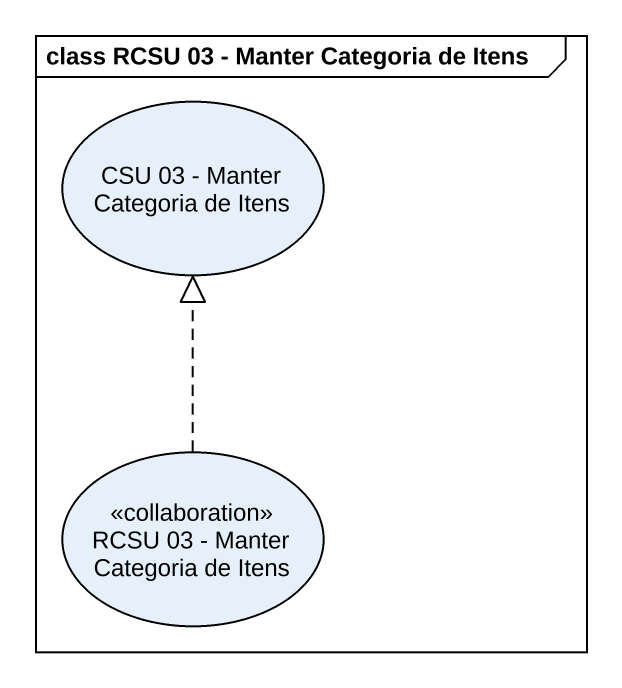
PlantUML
@startuml
mainframe class RCSU 03 - Manter Categoria de Itens
usecase "CSU 03 - Manter Categoria de Itens" as CSU_03_Manter_Categoria_de
usecase "RCSU 03 - Manter Categoria de Itens" as RCSU_03_Manter_Categoria_de <<collaboration>>
RCSU_03_Manter_Categoria_de .up.|> CSU_03_Manter_Categoria_de
@enduml
